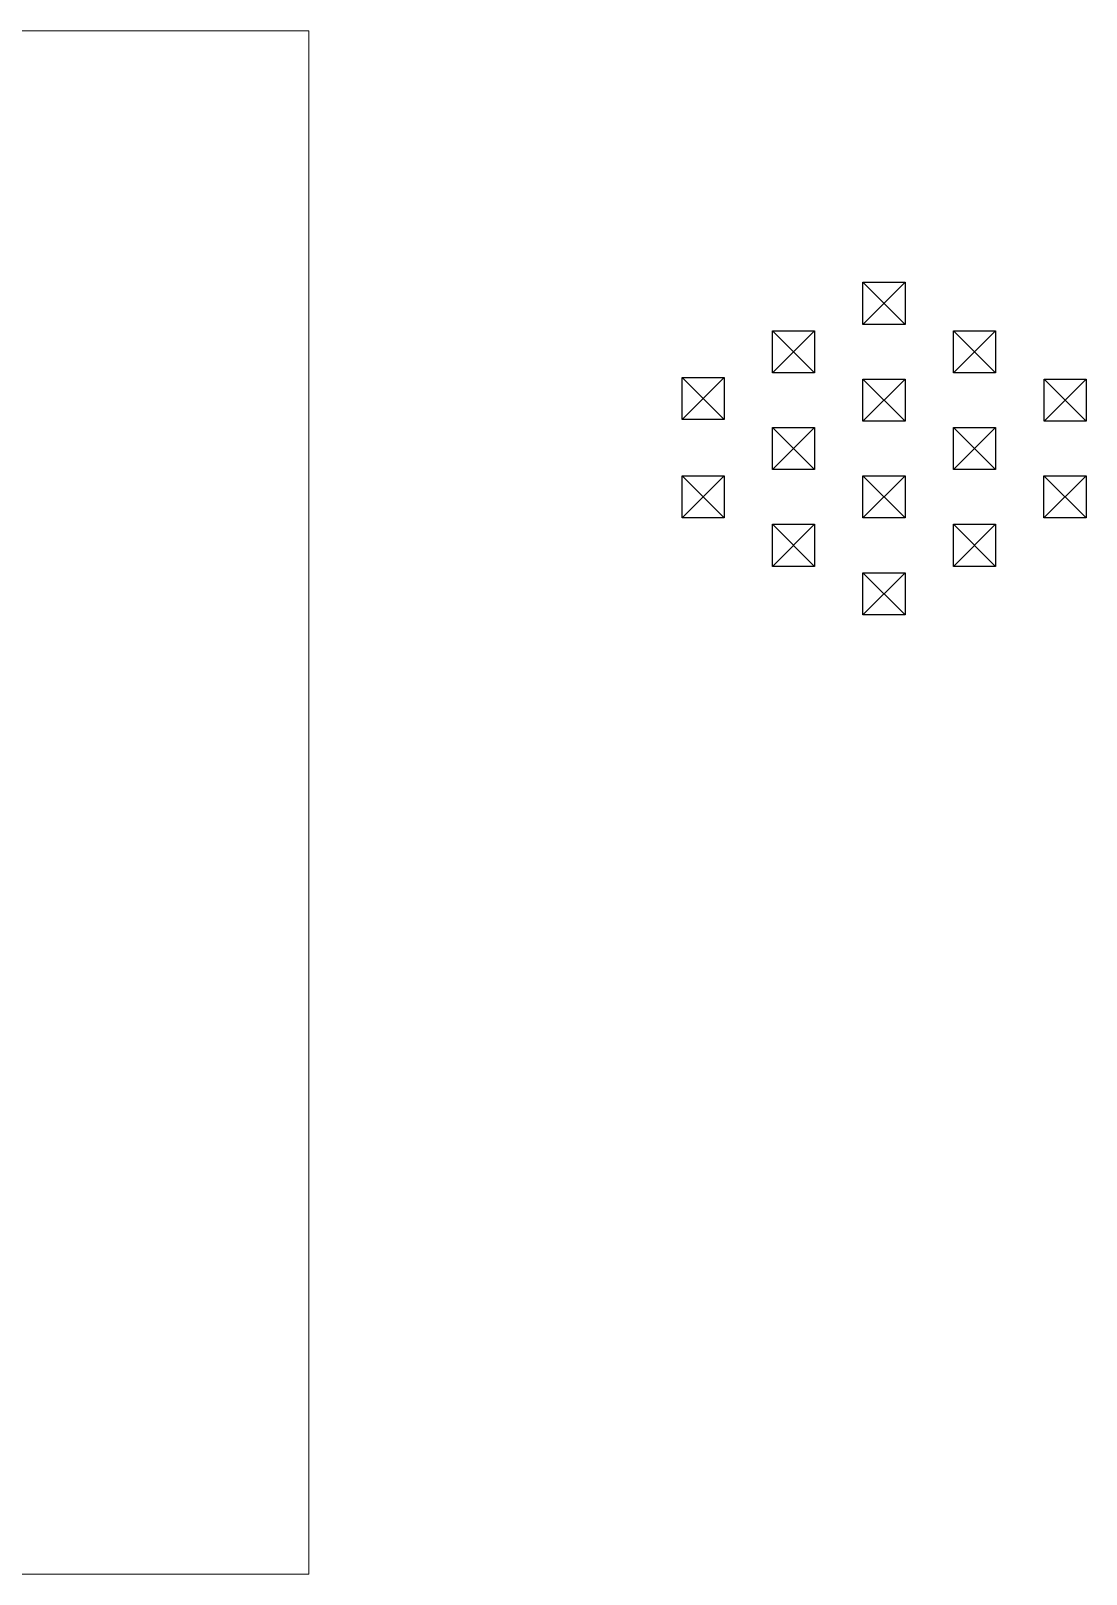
# Model space of a CAD drawing. Header units: inches. Extents: x -6210 to 141093, y -2740 to 21225.
# Drawn here: x 104174 to 105678, y 1305 to 3505 of the extents above; entities that cross this region are included whole.
import ezdxf

# ---------------------------------------------------------------- set-up
doc = ezdxf.new("R2010")
doc.units = ezdxf.units.IN
doc.header["$LTSCALE"] = 100
doc.header["$MEASUREMENT"] = 0
doc.layers.add('DOOR', color=11, linetype='Continuous', lineweight=5)
doc.layers.add('windows', color=150, linetype='Continuous')

msp = doc.modelspace()

# ---------------------------------------------------------------- linework, layer by layer
for p, q in [((105359.8035, 3146.64847), (105419.8035, 3146.64847)), ((105359.8035, 3086.64847), (105359.8035, 3146.64847)), ((105419.8035, 3146.64847), (105419.8035, 3086.64847)), ((105419.8035, 3086.64847), (105359.8035, 3086.64847)), ((105230.8035, 3077.64847), (105290.8035, 3077.64847)), ((105230.8035, 3017.64847), (105230.8035, 3077.64847)), ((105290.8035, 3077.64847), (105290.8035, 3017.64847)), ((105488.8035, 3077.64847), (105548.8035, 3077.64847)), ((105488.8035, 3017.64847), (105488.8035, 3077.64847)), ((105548.8035, 3077.64847), (105548.8035, 3017.64847)), ((105290.8035, 3017.64847), (105230.8035, 3017.64847)), ((105548.8035, 3017.64847), (105488.8035, 3017.64847)), ((105101.8035, 3010.80587), (105161.8035, 3010.80587)), ((105101.8035, 2950.80587), (105101.8035, 3010.80587)), ((105161.8035, 3010.80587), (105161.8035, 2950.80587)), ((105359.8035, 3008.64847), (105419.8035, 3008.64847)), ((105359.8035, 2948.64847), (105359.8035, 3008.64847)), ((105419.8035, 3008.64847), (105419.8035, 2948.64847)), ((105617.90736, 3008.64847), (105677.90736, 3008.64847)), ((105617.90736, 2948.64847), (105617.90736, 3008.64847)), ((105677.90736, 3008.64847), (105677.90736, 2948.64847)), ((105161.8035, 2950.80587), (105101.8035, 2950.80587)), ((105419.8035, 2948.64847), (105359.8035, 2948.64847)), ((105677.90736, 2948.64847), (105617.90736, 2948.64847)), ((105230.8035, 2939.64847), (105290.8035, 2939.64847)), ((105230.8035, 2879.64847), (105230.8035, 2939.64847)), ((105290.8035, 2939.64847), (105290.8035, 2879.64847)), ((105488.8035, 2939.64847), (105548.8035, 2939.64847)), ((105488.8035, 2879.64847), (105488.8035, 2939.64847)), ((105548.8035, 2939.64847), (105548.8035, 2879.64847)), ((105101.8035, 2870.64847), (105161.8035, 2870.64847)), ((105101.8035, 2810.64847), (105101.8035, 2870.64847)), ((105161.8035, 2870.64847), (105161.8035, 2810.64847)), ((105290.8035, 2879.64847), (105230.8035, 2879.64847)), ((105359.8035, 2870.64847), (105419.8035, 2870.64847)), ((105359.8035, 2810.64847), (105359.8035, 2870.64847)), ((105419.8035, 2870.64847), (105419.8035, 2810.64847)), ((105548.8035, 2879.64847), (105488.8035, 2879.64847)), ((105617.8035, 2870.64847), (105677.8035, 2870.64847)), ((105617.8035, 2810.64847), (105617.8035, 2870.64847)), ((105677.8035, 2870.64847), (105677.8035, 2810.64847)), ((105161.8035, 2810.64847), (105101.8035, 2810.64847)), ((105230.8035, 2801.64847), (105290.8035, 2801.64847)), ((105230.8035, 2741.64847), (105230.8035, 2801.64847)), ((105290.8035, 2801.64847), (105290.8035, 2741.64847)), ((105419.8035, 2810.64847), (105359.8035, 2810.64847)), ((105488.8035, 2801.64847), (105548.8035, 2801.64847)), ((105488.8035, 2741.64847), (105488.8035, 2801.64847)), ((105548.8035, 2801.64847), (105548.8035, 2741.64847)), ((105677.8035, 2810.64847), (105617.8035, 2810.64847)), ((105290.8035, 2741.64847), (105230.8035, 2741.64847)), ((105359.8035, 2732.64847), (105419.8035, 2732.64847)), ((105359.8035, 2672.64847), (105359.8035, 2732.64847)), ((105419.8035, 2732.64847), (105419.8035, 2672.64847)), ((105548.8035, 2741.64847), (105488.8035, 2741.64847)), ((105419.8035, 2672.64847), (105359.8035, 2672.64847))]:
    msp.add_line(p, q)
at = {"layer": 'DOOR'}
msp.add_lwpolyline([(101636.51372, 1304.96305), (104569.96852, 1304.96305), (104569.96852, 3505.05415), (101636.51372, 3505.05415)], close=True, dxfattribs=at)
at = {"layer": 'windows'}
for p, q in [((105419.8035, 3146.64847), (105359.8035, 3086.64847)), ((105359.8035, 3146.64847), (105419.8035, 3086.64847)), ((105290.8035, 3077.64847), (105230.8035, 3017.64847)), ((105230.8035, 3077.64847), (105290.8035, 3017.64847)), ((105548.8035, 3077.64847), (105488.8035, 3017.64847)), ((105488.8035, 3077.64847), (105548.8035, 3017.64847)), ((105161.8035, 3010.80587), (105101.8035, 2950.80587)), ((105101.8035, 3010.80587), (105161.8035, 2950.80587)), ((105419.8035, 3008.64847), (105359.8035, 2948.64847)), ((105359.8035, 3008.64847), (105419.8035, 2948.64847)), ((105677.90736, 3008.64847), (105617.90736, 2948.64847)), ((105617.90736, 3008.64847), (105677.90736, 2948.64847)), ((105290.8035, 2939.64847), (105230.8035, 2879.64847)), ((105230.8035, 2939.64847), (105290.8035, 2879.64847)), ((105548.8035, 2939.64847), (105488.8035, 2879.64847)), ((105488.8035, 2939.64847), (105548.8035, 2879.64847)), ((105161.8035, 2870.64847), (105101.8035, 2810.64847)), ((105101.8035, 2870.64847), (105161.8035, 2810.64847)), ((105419.8035, 2870.64847), (105359.8035, 2810.64847)), ((105359.8035, 2870.64847), (105419.8035, 2810.64847)), ((105677.8035, 2870.64847), (105617.8035, 2810.64847)), ((105617.8035, 2870.64847), (105677.8035, 2810.64847)), ((105290.8035, 2801.64847), (105230.8035, 2741.64847)), ((105230.8035, 2801.64847), (105290.8035, 2741.64847)), ((105548.8035, 2801.64847), (105488.8035, 2741.64847)), ((105488.8035, 2801.64847), (105548.8035, 2741.64847)), ((105419.8035, 2732.64847), (105359.8035, 2672.64847)), ((105359.8035, 2732.64847), (105419.8035, 2672.64847))]:
    msp.add_line(p, q, dxfattribs=at)

doc.saveas('drawing.dxf')
